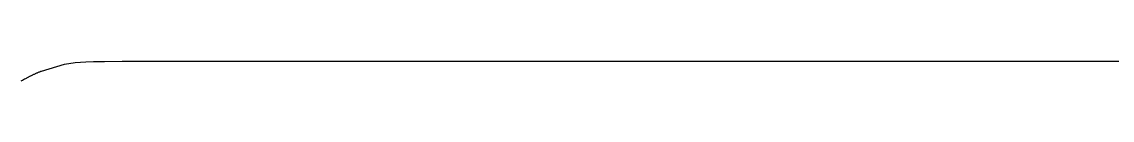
# Model space of a CAD drawing. Header units: millimetres. Extents: x -9 to 276, y -90 to 14.
# Drawn here: x 13.6 to 21.14, y -85.59 to -85.45 of the extents above; entities that cross this region are included whole.
import ezdxf

# ---------------------------------------------------------------- set-up
doc = ezdxf.new("R2010")
doc.units = ezdxf.units.MM
doc.layers.add('BLACK', color=7, linetype='CONTINUOUS')

msp = doc.modelspace()

# ---------------------------------------------------------------- linework, layer by layer
at = {"layer": 'BLACK', "linetype": 'Continuous'}
for p, q in [((13.737137, -85.518722), (13.894819, -85.471452)), ((13.894819, -85.471452), (13.97011, -85.458808)), ((13.97011, -85.458808), (14.044103, -85.455177)), ((14.044103, -85.455177), (14.096369, -85.454028)), ((14.096369, -85.454028), (14.114846, -85.453622)), ((14.114846, -85.453622), (14.172055, -85.45236)), ((14.172055, -85.45236), (14.294268, -85.450573)), ((14.294268, -85.450573), (14.546796, -85.450058)), ((14.546796, -85.450058), (14.716866, -85.450015)), ((14.716866, -85.450015), (14.795478, -85.450004)), ((14.795478, -85.450004), (14.83302, -85.450001)), ((14.83302, -85.450001), (14.844767, -85.45)), ((14.844767, -85.45), (14.885044, -85.45)), ((14.885044, -85.45), (14.915232, -85.45)), ((14.915232, -85.45), (14.936563, -85.45)), ((14.936563, -85.45), (14.97347, -85.45)), ((14.97347, -85.45), (15.023245, -85.45)), ((15.023245, -85.45), (16.024616, -85.45)), ((16.024616, -85.45), (16.793352, -85.45)), ((16.793352, -85.45), (17.761063, -85.45)), ((17.761063, -85.45), (18.92775, -85.45)), ((18.92775, -85.45), (19.58571, -85.45)), ((19.58571, -85.45), (20.293413, -85.45)), ((20.293413, -85.45), (21.05086, -85.45)), ((21.05086, -85.45), (21.448238, -85.45)), ((13.648007, -85.558845), (13.652006, -85.556813)), ((13.652006, -85.556813), (13.65601, -85.5548)), ((13.65601, -85.5548), (13.66002, -85.552808)), ((13.66002, -85.552808), (13.664034, -85.550835)), ((13.664034, -85.550835), (13.668053, -85.548883)), ((13.668053, -85.548883), (13.672075, -85.54695)), ((13.672075, -85.54695), (13.676102, -85.545038)), ((13.676102, -85.545038), (13.680132, -85.543147)), ((13.680132, -85.543147), (13.684166, -85.541275)), ((13.684166, -85.541275), (13.688202, -85.539425)), ((13.688202, -85.539425), (13.692242, -85.537595)), ((13.692242, -85.537595), (13.696283, -85.535787)), ((13.696283, -85.535787), (13.700328, -85.533998)), ((13.700328, -85.533998), (13.704373, -85.532232)), ((13.704373, -85.532232), (13.708421, -85.530486)), ((13.708421, -85.530486), (13.712469, -85.528762)), ((13.712469, -85.528762), (13.716519, -85.527058)), ((13.716519, -85.527058), (13.720569, -85.525377)), ((13.720569, -85.525377), (13.724621, -85.523716)), ((13.724621, -85.523716), (13.728671, -85.522077)), ((13.728671, -85.522077), (13.732723, -85.52046)), ((13.732723, -85.52046), (13.737137, -85.518722)), ((13.596622, -85.587003), (13.604442, -85.582467)), ((13.604442, -85.582467), (13.612297, -85.578003)), ((13.612297, -85.578003), (13.620183, -85.573613)), ((13.620183, -85.573613), (13.628099, -85.569298)), ((13.628099, -85.569298), (13.632068, -85.567169)), ((13.632068, -85.567169), (13.636043, -85.565059)), ((13.636043, -85.565059), (13.640025, -85.562968)), ((13.640025, -85.562968), (13.644013, -85.560897)), ((13.644013, -85.560897), (13.648007, -85.558845))]:
    msp.add_line(p, q, dxfattribs=at)

doc.saveas('drawing.dxf')
